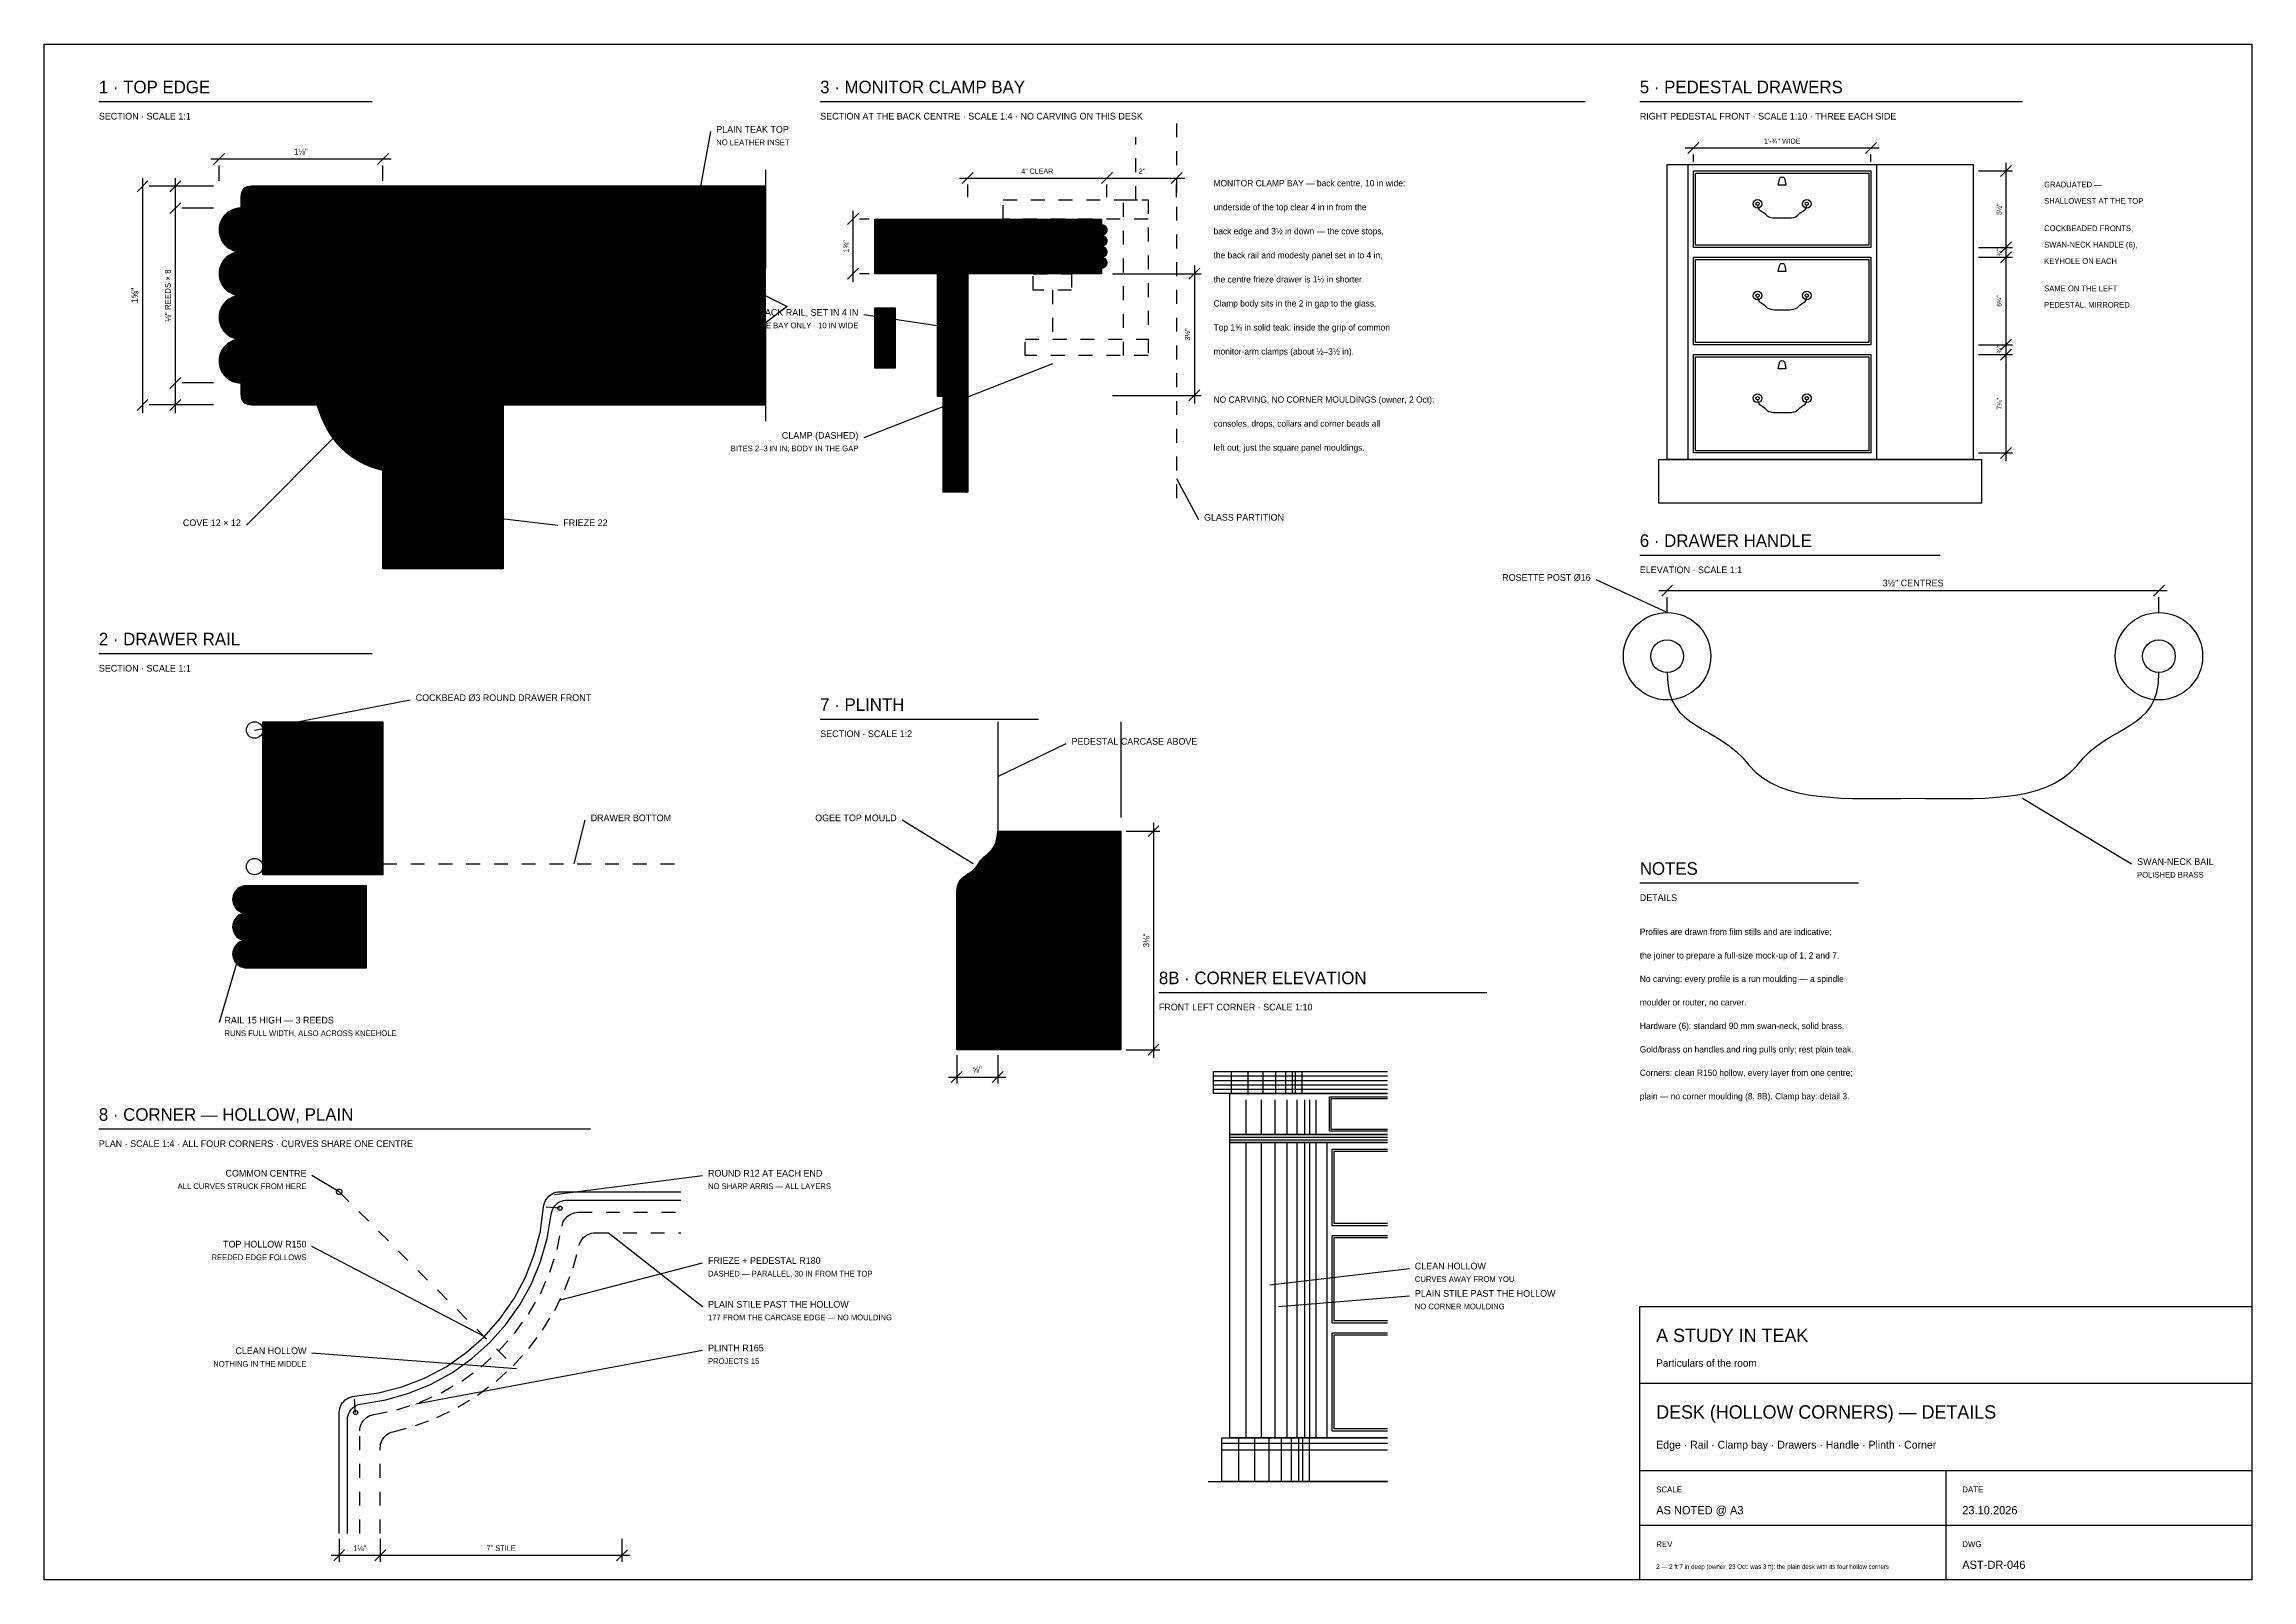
# Model space of a CAD drawing. Header units: inches. Extents: x 0.3 to 16.2, y 0.3 to 11.4.
import ezdxf
from ezdxf.enums import TextEntityAlignment as Align

# ---------------------------------------------------------------- set-up
doc = ezdxf.new("R2010")
doc.units = ezdxf.units.IN
doc.header["$LTSCALE"] = 0.009843
doc.header["$MEASUREMENT"] = 0
doc.linetypes.add('DASHED', pattern=[0.6, 0.5, -0.1])
for name, color, linetype in [('GEOMETRY', 7, 'Continuous'), ('HATCH', 8, 'Continuous'), ('TEXT', 7, 'Continuous')]:
    doc.layers.add(name, color=color, linetype=linetype)

msp = doc.modelspace()

# ---------------------------------------------------------------- hatches: boundary and pattern name
at = {"layer": 'HATCH'}
h = msp.add_hatch(dxfattribs=at)
h.set_pattern_fill('ANSI31', scale=0.01574803)
h.paths.add_polyline_path([(5.512, 10.354), (1.811, 10.354), (1.777, 10.349), (1.752, 10.335), (1.737, 10.31), (1.732, 10.276), (1.732, 10.197), (1.712, 10.195), (1.692, 10.191), (1.672, 10.185), (1.654, 10.176), (1.636, 10.164), (1.621, 10.151), (1.607, 10.135), (1.596, 10.118), (1.587, 10.1), (1.58, 10.08), (1.576, 10.06), (1.575, 10.039), (1.576, 10.019), (1.58, 9.999), (1.587, 9.979), (1.596, 9.961), (1.607, 9.943), (1.621, 9.928), (1.636, 9.914), (1.654, 9.903), (1.672, 9.894), (1.692, 9.887), (1.712, 9.883), (1.732, 9.882), (1.712, 9.881), (1.692, 9.877), (1.672, 9.87), (1.654, 9.861), (1.636, 9.849), (1.621, 9.836), (1.607, 9.82), (1.596, 9.803), (1.587, 9.785), (1.58, 9.765), (1.576, 9.745), (1.575, 9.724), (1.576, 9.704), (1.58, 9.684), (1.587, 9.664), (1.596, 9.646), (1.607, 9.629), (1.621, 9.613), (1.636, 9.599), (1.654, 9.588), (1.672, 9.579), (1.692, 9.572), (1.712, 9.568), (1.732, 9.567), (1.712, 9.566), (1.692, 9.562), (1.672, 9.555), (1.654, 9.546), (1.636, 9.534), (1.621, 9.521), (1.607, 9.505), (1.596, 9.488), (1.587, 9.47), (1.58, 9.45), (1.576, 9.43), (1.575, 9.409), (1.576, 9.389), (1.58, 9.369), (1.587, 9.349), (1.596, 9.331), (1.607, 9.314), (1.621, 9.298), (1.636, 9.285), (1.654, 9.273), (1.672, 9.264), (1.692, 9.257), (1.712, 9.253), (1.732, 9.252), (1.712, 9.251), (1.692, 9.247), (1.672, 9.24), (1.654, 9.231), (1.636, 9.219), (1.621, 9.206), (1.607, 9.19), (1.596, 9.173), (1.587, 9.155), (1.58, 9.135), (1.576, 9.115), (1.575, 9.094), (1.576, 9.074), (1.58, 9.054), (1.587, 9.034), (1.596, 9.016), (1.607, 8.999), (1.621, 8.983), (1.636, 8.97), (1.654, 8.958), (1.672, 8.949), (1.692, 8.942), (1.712, 8.938), (1.732, 8.937), (1.732, 8.858), (1.737, 8.824), (1.752, 8.799), (1.777, 8.784), (1.811, 8.78), (5.512, 8.78)])
h = msp.add_hatch(dxfattribs=at)
h.set_pattern_fill('ANSI31', scale=0.01574803)
h.paths.add_polyline_path([(6.299, 10.118), (7.933, 10.118), (7.933, 10.079), (7.938, 10.078), (7.943, 10.077), (7.948, 10.076), (7.953, 10.073), (7.957, 10.071), (7.961, 10.067), (7.964, 10.063), (7.967, 10.059), (7.969, 10.054), (7.971, 10.05), (7.972, 10.045), (7.972, 10.039), (7.972, 10.034), (7.971, 10.029), (7.969, 10.024), (7.967, 10.02), (7.964, 10.015), (7.961, 10.012), (7.957, 10.008), (7.953, 10.005), (7.948, 10.003), (7.943, 10.001), (7.938, 10), (7.933, 10), (7.938, 10), (7.943, 9.999), (7.948, 9.997), (7.953, 9.995), (7.957, 9.992), (7.961, 9.988), (7.964, 9.985), (7.967, 9.98), (7.969, 9.976), (7.971, 9.971), (7.972, 9.966), (7.972, 9.961), (7.972, 9.955), (7.971, 9.95), (7.969, 9.946), (7.967, 9.941), (7.964, 9.937), (7.961, 9.933), (7.957, 9.929), (7.953, 9.927), (7.948, 9.924), (7.943, 9.923), (7.938, 9.922), (7.933, 9.921), (7.938, 9.921), (7.943, 9.92), (7.948, 9.918), (7.953, 9.916), (7.957, 9.913), (7.961, 9.91), (7.964, 9.906), (7.967, 9.902), (7.969, 9.897), (7.971, 9.892), (7.972, 9.887), (7.972, 9.882), (7.972, 9.877), (7.971, 9.872), (7.969, 9.867), (7.967, 9.862), (7.964, 9.858), (7.961, 9.854), (7.957, 9.851), (7.953, 9.848), (7.948, 9.846), (7.943, 9.844), (7.938, 9.843), (7.933, 9.843), (7.938, 9.842), (7.943, 9.841), (7.948, 9.84), (7.953, 9.837), (7.957, 9.834), (7.961, 9.831), (7.964, 9.827), (7.967, 9.823), (7.969, 9.818), (7.971, 9.813), (7.972, 9.808), (7.972, 9.803), (7.972, 9.798), (7.971, 9.793), (7.969, 9.788), (7.967, 9.783), (7.964, 9.779), (7.961, 9.775), (7.957, 9.772), (7.953, 9.769), (7.948, 9.767), (7.943, 9.765), (7.938, 9.764), (7.933, 9.764), (7.933, 9.724), (6.299, 9.724), (6.299, 10.118)])
h = msp.add_hatch(dxfattribs=at)
h.set_pattern_fill('ANSI31', scale=0.01574803)
h.paths.add_polyline_path([(6.752, 9.724), (6.969, 9.724), (6.969, 8.839), (6.752, 8.839), (6.752, 9.724)])
h = msp.add_hatch(dxfattribs=at)
h.set_pattern_fill('ANSI31', scale=0.01574803)
h.paths.add_polyline_path([(6.299, 9.478), (6.447, 9.478), (6.447, 9.045), (6.299, 9.045), (6.299, 9.478)])
h = msp.add_hatch(dxfattribs=at)
h.set_pattern_fill('ANSI31', scale=0.01574803)
h.paths.add_polyline_path([(2.283, 8.78), (2.756, 8.78), (2.756, 8.307), (2.594, 8.366), (2.461, 8.465), (2.357, 8.602), (2.283, 8.78)])
h = msp.add_hatch(dxfattribs=at)
h.set_pattern_fill('ANSI31', scale=0.01574803)
h.paths.add_polyline_path([(2.756, 8.78), (3.622, 8.78), (3.622, 7.598), (2.756, 7.598), (2.756, 8.78)])
h = msp.add_hatch(dxfattribs=at)
h.set_pattern_fill('ANSI31', scale=0.01574803)
h.paths.add_polyline_path([(6.791, 8.839), (6.969, 8.839), (6.969, 8.15), (6.791, 8.15), (6.791, 8.839)])
h = msp.add_hatch(dxfattribs=at)
h.set_pattern_fill('ANSI31', scale=0.01574803)
h.paths.add_polyline_path([(1.89, 6.496), (2.756, 6.496), (2.756, 5.394), (1.89, 5.394), (1.89, 6.496)])
h = msp.add_hatch(dxfattribs=at)
h.set_pattern_fill('ANSI31', scale=0.01574803)
h.paths.add_polyline_path([(7.185, 5.709), (8.071, 5.709), (8.071, 4.134), (6.89, 4.134), (6.89, 5.276), (6.909, 5.345), (6.954, 5.389), (7.006, 5.425), (7.047, 5.472), (7.085, 5.52), (7.131, 5.561), (7.169, 5.616), (7.185, 5.709)])
h = msp.add_hatch(dxfattribs=at)
h.set_pattern_fill('ANSI31', scale=0.01574803)
h.paths.add_polyline_path([(1.772, 5.315), (1.759, 5.314), (1.746, 5.312), (1.734, 5.307), (1.722, 5.302), (1.712, 5.295), (1.702, 5.286), (1.694, 5.276), (1.686, 5.266), (1.681, 5.254), (1.677, 5.242), (1.674, 5.229), (1.673, 5.217), (1.674, 5.204), (1.677, 5.191), (1.681, 5.179), (1.686, 5.167), (1.694, 5.157), (1.702, 5.147), (1.712, 5.138), (1.722, 5.131), (1.734, 5.126), (1.746, 5.121), (1.759, 5.119), (1.772, 5.118), (1.759, 5.117), (1.746, 5.115), (1.734, 5.111), (1.722, 5.105), (1.712, 5.098), (1.702, 5.089), (1.694, 5.08), (1.686, 5.069), (1.681, 5.057), (1.677, 5.045), (1.674, 5.033), (1.673, 5.02), (1.674, 5.007), (1.677, 4.994), (1.681, 4.982), (1.686, 4.97), (1.694, 4.96), (1.702, 4.95), (1.712, 4.942), (1.722, 4.934), (1.734, 4.929), (1.746, 4.925), (1.759, 4.922), (1.772, 4.921), (1.759, 4.92), (1.746, 4.918), (1.734, 4.914), (1.722, 4.908), (1.712, 4.901), (1.702, 4.892), (1.694, 4.883), (1.686, 4.872), (1.681, 4.86), (1.677, 4.848), (1.674, 4.836), (1.673, 4.823), (1.674, 4.81), (1.677, 4.797), (1.681, 4.785), (1.686, 4.774), (1.694, 4.763), (1.702, 4.753), (1.712, 4.745), (1.722, 4.738), (1.734, 4.732), (1.746, 4.728), (1.759, 4.725), (1.772, 4.724), (2.638, 4.724), (2.638, 5.315), (1.772, 5.315)])

# ---------------------------------------------------------------- linework, layer by layer
at = {"layer": 'GEOMETRY'}
for p, q in [((0.709, 10.965), (2.677, 10.965)), ((5.906, 10.965), (11.417, 10.965)), ((11.811, 10.965), (14.567, 10.965)), ((5.039, 10.315), (5.118, 10.748)), ((12.157, 10.591), (12.236, 10.669)), ((13.437, 10.591), (13.516, 10.669)), ((1.516, 10.551), (2.815, 10.551)), ((1.535, 10.512), (1.614, 10.591)), ((1.575, 10.394), (1.575, 10.504)), ((2.717, 10.512), (2.795, 10.591)), ((2.756, 10.394), (2.756, 10.504)), ((12.138, 10.63), (13.535, 10.63)), ((12.157, 10.512), (12.157, 8.386)), ((12.197, 10.531), (12.197, 10.583)), ((13.476, 10.531), (13.476, 10.583)), ((13.516, 10.512), (13.516, 8.386)), ((14.409, 10.425), (14.488, 10.504)), ((14.449, 10.524), (14.449, 8.374)), ((0.984, 10.315), (1.063, 10.394)), ((1.024, 10.413), (1.024, 8.72)), ((1.535, 10.354), (1.071, 10.354)), ((1.22, 10.315), (1.299, 10.394)), ((1.26, 10.413), (1.26, 8.72)), ((1.535, 10.354), (1.307, 10.354)), ((6.909, 10.413), (8.533, 10.413)), ((6.929, 10.374), (7.008, 10.453)), ((6.969, 10.276), (6.969, 10.366)), ((7.933, 10.374), (8.012, 10.453)), ((7.972, 10.276), (7.972, 10.366)), ((8.435, 10.374), (8.514, 10.453)), ((8.474, 10.276), (8.474, 10.366)), ((14.252, 10.465), (14.496, 10.465)), ((1.22, 10.157), (1.299, 10.236)), ((1.535, 10.197), (1.307, 10.197)), ((6.102, 10.079), (6.181, 10.157)), ((6.142, 10.177), (6.142, 9.665)), ((6.26, 10.118), (6.189, 10.118)), ((14.252, 9.913), (14.496, 9.913)), ((14.409, 9.874), (14.488, 9.953)), ((14.409, 9.803), (14.488, 9.882)), ((6.102, 9.685), (6.181, 9.764)), ((6.26, 9.724), (6.189, 9.724)), ((8.012, 9.724), (8.65, 9.724)), ((8.563, 9.685), (8.642, 9.764)), ((8.602, 9.783), (8.602, 8.789)), ((14.252, 9.843), (14.496, 9.843)), ((6.86, 9.331), (6.22, 9.429)), ((14.409, 9.173), (14.488, 9.252)), ((7.579, 9.075), (6.22, 8.543)), ((14.252, 9.213), (14.496, 9.213)), ((14.252, 9.142), (14.496, 9.142)), ((14.409, 9.102), (14.488, 9.181)), ((1.22, 8.898), (1.299, 8.976)), ((1.535, 8.937), (1.307, 8.937)), ((0.984, 8.74), (1.063, 8.819)), ((1.535, 8.78), (1.071, 8.78)), ((1.22, 8.74), (1.299, 8.819)), ((1.535, 8.78), (1.307, 8.78)), ((8.012, 8.848), (8.65, 8.848)), ((8.563, 8.809), (8.642, 8.888)), ((2.441, 8.583), (1.772, 7.913)), ((14.252, 8.433), (14.496, 8.433)), ((14.409, 8.394), (14.488, 8.472)), ((8.474, 8.248), (8.632, 7.953)), ((3.346, 7.992), (4.016, 7.913)), ((11.811, 7.697), (13.976, 7.697)), ((12.008, 7.283), (11.496, 7.52)), ((11.969, 7.402), (12.047, 7.48)), ((15.512, 7.402), (15.591, 7.48)), ((11.949, 7.441), (15.61, 7.441)), ((12.008, 7.283), (12.008, 7.394)), ((15.551, 7.283), (15.551, 7.394)), ((0.709, 6.988), (2.677, 6.988)), ((1.831, 6.437), (2.953, 6.654)), ((5.906, 6.516), (7.48, 6.516)), ((7.185, 6.102), (7.677, 6.339)), ((14.567, 5.945), (15.354, 5.472)), ((4.134, 5.472), (4.213, 5.787)), ((7.008, 5.472), (6.496, 5.787)), ((8.268, 5.669), (8.346, 5.748)), ((8.307, 5.768), (8.307, 4.075)), ((8.11, 5.709), (8.354, 5.709)), ((11.811, 5.335), (13.386, 5.335)), ((1.772, 5), (1.575, 4.331)), ((8.346, 4.547), (10.709, 4.547)), ((8.268, 4.094), (8.346, 4.173)), ((6.85, 3.898), (6.929, 3.976)), ((6.89, 4.094), (6.89, 3.89)), ((7.146, 3.898), (7.224, 3.976)), ((7.185, 4.094), (7.185, 3.89)), ((8.11, 4.134), (8.354, 4.134)), ((6.831, 3.937), (7.244, 3.937)), ((0.709, 3.563), (4.252, 3.563)), ((2.441, 3.11), (2.244, 3.228)), ((3.992, 3.091), (5.059, 3.228)), ((3.485, 2.067), (2.244, 2.717)), ((4.38, 2.815), (5.059, 2.283)), ((4.035, 2.331), (5.059, 2.598)), ((9.146, 2.441), (10.151, 2.559)), ((9.207, 2.283), (10.151, 2.362)), ((3.717, 1.835), (2.244, 1.949)), ((2.993, 1.584), (5.059, 1.969)), ((11.811, 1.732), (16.22, 1.732)), ((8.701, 1.024), (9.994, 1.024)), ((11.811, 1.102), (16.22, 1.102)), ((14.016, 1.102), (14.016, 0.315)), ((11.811, 0.709), (16.22, 0.709)), ((2.382, 0.492), (4.537, 0.492)), ((2.402, 0.453), (2.48, 0.531)), ((2.441, 0.61), (2.441, 0.445)), ((2.697, 0.453), (2.776, 0.531)), ((2.736, 0.61), (2.736, 0.445)), ((4.439, 0.453), (4.518, 0.531)), ((4.478, 0.61), (4.478, 0.445))]:
    msp.add_line(p, q, dxfattribs=at)
at = {"layer": 'GEOMETRY', "linetype": 'DASHED'}
for p, q in [((8.179, 10.256), (8.179, 10.709)), ((8.474, 10.807), (8.474, 8.051)), ((7.579, 9.606), (7.579, 9.252))]:
    msp.add_line(p, q, dxfattribs=at)
at = {"layer": 'GEOMETRY'}
for points in [[(0.315, 11.378), (16.22, 11.378), (16.22, 0.315), (0.315, 0.315), (0.315, 11.378)], [(12.008, 10.512), (14.213, 10.512), (14.213, 8.386), (12.008, 8.386), (12.008, 10.512)], [(5.512, 10.354), (1.811, 10.354)], [(5.512, 10.472), (5.512, 9.764), (5.354, 9.646), (5.669, 9.488), (5.512, 9.37), (5.512, 8.661)], [(12.197, 10.465), (13.476, 10.465), (13.476, 9.913), (12.197, 9.913), (12.197, 10.465)], [(12.213, 10.449), (13.461, 10.449), (13.461, 9.929), (12.213, 9.929), (12.213, 10.449)], [(12.856, 10.402), (12.864, 10.362), (12.809, 10.362), (12.817, 10.402)], [(1.732, 10.276), (1.732, 10.197)], [(6.299, 10.118), (7.933, 10.118), (7.933, 10.079)], [(7.933, 9.764), (7.933, 9.724), (6.299, 9.724), (6.299, 10.118)], [(6.752, 9.724), (6.969, 9.724), (6.969, 8.839), (6.752, 8.839), (6.752, 9.724)], [(12.197, 9.843), (13.476, 9.843), (13.476, 9.213), (12.197, 9.213), (12.197, 9.843)], [(12.213, 9.827), (13.461, 9.827), (13.461, 9.228), (12.213, 9.228), (12.213, 9.827)], [(12.856, 9.78), (12.864, 9.74), (12.809, 9.74), (12.817, 9.78)], [(6.299, 9.478), (6.447, 9.478), (6.447, 9.045), (6.299, 9.045), (6.299, 9.478)], [(12.197, 9.142), (13.476, 9.142), (13.476, 8.433), (12.197, 8.433), (12.197, 9.142)], [(12.213, 9.126), (13.461, 9.126), (13.461, 8.449), (12.213, 8.449), (12.213, 9.126)], [(12.856, 9.079), (12.864, 9.039), (12.809, 9.039), (12.817, 9.079)], [(1.732, 8.937), (1.732, 8.858)], [(1.811, 8.78), (5.512, 8.78)], [(2.283, 8.78), (2.756, 8.78), (2.756, 8.307)], [(2.756, 8.78), (3.622, 8.78), (3.622, 7.598), (2.756, 7.598), (2.756, 8.78)], [(6.791, 8.839), (6.969, 8.839), (6.969, 8.15), (6.791, 8.15), (6.791, 8.839)], [(11.949, 8.386), (14.272, 8.386), (14.272, 8.071), (11.949, 8.071), (11.949, 8.386)], [(1.89, 6.496), (2.756, 6.496), (2.756, 5.394), (1.89, 5.394), (1.89, 6.496)], [(7.185, 6.496), (7.185, 5.709)], [(8.071, 6.496), (8.071, 5.807)], [(7.185, 5.709), (8.071, 5.709), (8.071, 4.134), (6.89, 4.134), (6.89, 5.276)], [(1.772, 4.724), (2.638, 4.724), (2.638, 5.315), (1.772, 5.315)], [(8.74, 3.976), (9.994, 3.976)], [(9.994, 3.819), (8.74, 3.819), (8.74, 3.976)], [(8.867, 3.976), (8.867, 3.819)], [(8.986, 3.976), (8.986, 3.819)], [(9.094, 3.976), (9.094, 3.819)], [(9.186, 3.976), (9.186, 3.819)], [(9.258, 3.976), (9.258, 3.819)], [(9.306, 3.976), (9.306, 3.819)], [(9.329, 3.976), (9.329, 3.819)], [(9.376, 3.976), (9.376, 3.819)], [(8.74, 3.945), (9.994, 3.945)], [(8.74, 3.913), (9.994, 3.913)], [(8.74, 3.882), (9.994, 3.882)], [(8.74, 3.85), (9.994, 3.85)], [(8.858, 3.819), (9.994, 3.819)], [(9.994, 3.524), (8.858, 3.524), (8.858, 3.819)], [(8.972, 3.772), (8.972, 3.524)], [(9.082, 3.772), (9.082, 3.524)], [(9.182, 3.772), (9.182, 3.524)], [(9.269, 3.772), (9.269, 3.524)], [(9.341, 3.772), (9.341, 3.524)], [(9.396, 3.772), (9.396, 3.524)], [(9.432, 3.772), (9.432, 3.524)], [(9.478, 3.772), (9.478, 3.524)], [(9.575, 3.795), (9.994, 3.795)], [(9.994, 3.547), (9.575, 3.547), (9.575, 3.795)], [(9.587, 3.783), (9.994, 3.783)], [(9.994, 3.559), (9.587, 3.559), (9.587, 3.783)], [(8.858, 3.524), (9.994, 3.524)], [(9.994, 3.465), (8.858, 3.465), (8.858, 3.524)], [(8.858, 3.504), (9.994, 3.504)], [(8.858, 3.484), (9.994, 3.484)], [(8.858, 3.465), (9.994, 3.465)], [(9.994, 1.339), (8.858, 1.339), (8.858, 3.465)], [(8.972, 3.465), (8.972, 1.339)], [(9.082, 3.465), (9.082, 1.339)], [(9.182, 3.465), (9.182, 1.339)], [(9.269, 3.465), (9.269, 1.339)], [(9.341, 3.465), (9.341, 1.339)], [(9.396, 3.465), (9.396, 1.339)], [(9.432, 3.465), (9.432, 1.339)], [(9.478, 3.465), (9.478, 1.339)], [(9.555, 3.465), (9.555, 1.339)], [(9.594, 3.417), (9.994, 3.417)], [(9.994, 2.866), (9.594, 2.866), (9.594, 3.417)], [(9.61, 3.402), (9.994, 3.402)], [(9.994, 2.882), (9.61, 2.882), (9.61, 3.402)], [(2.461, 3.11), (2.46, 3.108), (2.46, 3.105), (2.459, 3.103), (2.458, 3.1), (2.457, 3.098), (2.455, 3.096), (2.453, 3.095), (2.451, 3.093), (2.448, 3.092), (2.446, 3.091), (2.444, 3.091), (2.441, 3.091), (2.438, 3.091), (2.436, 3.091), (2.433, 3.092), (2.431, 3.093), (2.429, 3.095), (2.427, 3.096), (2.425, 3.098), (2.424, 3.1), (2.423, 3.103), (2.422, 3.105), (2.421, 3.108), (2.421, 3.11), (2.421, 3.113), (2.422, 3.115), (2.423, 3.118), (2.424, 3.12), (2.425, 3.122), (2.427, 3.124), (2.429, 3.126), (2.431, 3.127), (2.433, 3.128), (2.436, 3.129), (2.438, 3.13), (2.441, 3.13), (2.444, 3.13), (2.446, 3.129), (2.448, 3.128), (2.451, 3.127), (2.453, 3.126), (2.455, 3.124), (2.457, 3.122), (2.458, 3.12), (2.459, 3.118), (2.46, 3.115), (2.46, 3.113), (2.461, 3.11)], [(2.441, 1.52), (2.442, 1.535), (2.445, 1.549), (2.449, 1.563), (2.455, 1.577), (2.463, 1.589), (2.473, 1.6), (2.483, 1.611), (2.495, 1.619), (2.508, 1.627), (2.522, 1.632), (2.536, 1.636), (2.55, 1.638), (2.724, 1.661), (2.893, 1.705), (3.056, 1.768), (3.211, 1.85), (3.354, 1.95), (3.485, 2.066), (3.601, 2.197), (3.701, 2.341), (3.783, 2.495), (3.846, 2.658), (3.89, 2.827), (3.913, 3.001), (3.915, 3.015), (3.919, 3.03), (3.925, 3.043), (3.932, 3.056), (3.941, 3.068), (3.951, 3.079), (3.962, 3.088), (3.975, 3.096), (3.988, 3.102), (4.002, 3.107), (4.016, 3.109), (4.031, 3.11), (4.902, 3.11)], [(2.5, 1.466), (2.501, 1.481), (2.503, 1.495), (2.508, 1.508), (2.514, 1.522), (2.521, 1.534), (2.53, 1.545), (2.54, 1.555), (2.552, 1.564), (2.564, 1.571), (2.577, 1.577), (2.591, 1.581), (2.605, 1.584), (2.777, 1.612), (2.943, 1.659), (3.104, 1.725), (3.256, 1.809), (3.397, 1.909), (3.527, 2.025), (3.642, 2.154), (3.742, 2.295), (3.826, 2.448), (3.892, 2.608), (3.939, 2.774), (3.968, 2.946), (3.97, 2.96), (3.974, 2.974), (3.98, 2.987), (3.987, 2.999), (3.996, 3.011), (4.006, 3.021), (4.017, 3.03), (4.03, 3.037), (4.043, 3.043), (4.056, 3.048), (4.071, 3.05), (4.085, 3.051), (4.902, 3.051)], [(4.046, 2.992), (4.046, 2.99), (4.045, 2.988), (4.045, 2.986), (4.044, 2.985), (4.043, 2.983), (4.041, 2.982), (4.04, 2.98), (4.038, 2.979), (4.037, 2.978), (4.035, 2.978), (4.033, 2.977), (4.031, 2.977), (4.029, 2.977), (4.027, 2.978), (4.025, 2.978), (4.024, 2.979), (4.022, 2.98), (4.021, 2.982), (4.019, 2.983), (4.018, 2.985), (4.017, 2.986), (4.017, 2.988), (4.016, 2.99), (4.016, 2.992), (4.016, 2.994), (4.017, 2.996), (4.017, 2.998), (4.018, 3), (4.019, 3.001), (4.021, 3.003), (4.022, 3.004), (4.024, 3.005), (4.025, 3.006), (4.027, 3.006), (4.029, 3.007), (4.031, 3.007), (4.033, 3.007), (4.035, 3.006), (4.037, 3.006), (4.038, 3.005), (4.04, 3.004), (4.041, 3.003), (4.043, 3.001), (4.044, 3), (4.045, 2.998), (4.045, 2.996), (4.046, 2.994), (4.046, 2.992)], [(9.594, 2.795), (9.994, 2.795)], [(9.994, 2.165), (9.594, 2.165), (9.594, 2.795)], [(9.61, 2.78), (9.994, 2.78)], [(9.994, 2.181), (9.61, 2.181), (9.61, 2.78)], [(11.811, 2.283), (16.22, 2.283), (16.22, 0.315), (11.811, 0.315), (11.811, 2.283)], [(9.594, 2.094), (9.994, 2.094)], [(9.994, 1.386), (9.594, 1.386), (9.594, 2.094)], [(9.61, 2.079), (9.994, 2.079)], [(9.994, 1.402), (9.61, 1.402), (9.61, 2.079)], [(2.441, 0.65), (2.441, 1.52)], [(2.5, 0.65), (2.5, 1.466)], [(2.574, 1.52), (2.574, 1.518), (2.573, 1.516), (2.573, 1.515), (2.572, 1.513), (2.571, 1.511), (2.569, 1.51), (2.568, 1.508), (2.566, 1.507), (2.565, 1.507), (2.563, 1.506), (2.561, 1.506), (2.559, 1.505), (2.557, 1.506), (2.555, 1.506), (2.553, 1.507), (2.552, 1.507), (2.55, 1.508), (2.549, 1.51), (2.547, 1.511), (2.546, 1.513), (2.545, 1.515), (2.545, 1.516), (2.544, 1.518), (2.544, 1.52), (2.544, 1.522), (2.545, 1.524), (2.545, 1.526), (2.546, 1.528), (2.547, 1.529), (2.549, 1.531), (2.55, 1.532), (2.552, 1.533), (2.553, 1.534), (2.555, 1.534), (2.557, 1.535), (2.559, 1.535), (2.561, 1.535), (2.563, 1.534), (2.565, 1.534), (2.566, 1.533), (2.568, 1.532), (2.569, 1.531), (2.571, 1.529), (2.572, 1.528), (2.573, 1.526), (2.573, 1.524), (2.574, 1.522), (2.574, 1.52)], [(8.799, 1.339), (9.994, 1.339)], [(9.994, 1.024), (8.799, 1.024), (8.799, 1.339)], [(8.799, 1.299), (9.994, 1.299)], [(8.919, 1.339), (8.919, 1.024)], [(9.034, 1.339), (9.034, 1.024)], [(9.138, 1.339), (9.138, 1.024)], [(9.228, 1.339), (9.228, 1.024)], [(9.3, 1.339), (9.3, 1.024)], [(9.352, 1.339), (9.352, 1.024)], [(9.382, 1.339), (9.382, 1.024)], [(9.429, 1.339), (9.429, 1.024)], [(8.799, 1.252), (9.994, 1.252)]]:
    msp.add_lwpolyline(points, dxfattribs=at)
at = {"layer": 'GEOMETRY', "linetype": 'DASHED'}
for points in [[(7.224, 10.256), (8.268, 10.256), (8.268, 10.118), (7.224, 10.118), (7.224, 10.256)], [(8.091, 10.256), (8.268, 10.256), (8.268, 9.134), (8.091, 9.134), (8.091, 10.256)], [(7.441, 9.724), (7.717, 9.724), (7.717, 9.606), (7.441, 9.606), (7.441, 9.724)], [(7.382, 9.252), (8.268, 9.252), (8.268, 9.134), (7.382, 9.134), (7.382, 9.252)], [(2.756, 5.472), (4.921, 5.472)], [(2.441, 3.11), (3.694, 1.858)], [(2.589, 1.388), (2.589, 1.402), (2.592, 1.416), (2.596, 1.429), (2.602, 1.442), (2.609, 1.454), (2.617, 1.465), (2.627, 1.475), (2.638, 1.484), (2.649, 1.492), (2.662, 1.498), (2.675, 1.502), (2.689, 1.505), (2.856, 1.54), (3.019, 1.593), (3.175, 1.662), (3.324, 1.747), (3.462, 1.848), (3.589, 1.962), (3.704, 2.089), (3.804, 2.228), (3.89, 2.376), (3.959, 2.532), (4.011, 2.695), (4.046, 2.863), (4.049, 2.876), (4.053, 2.889), (4.059, 2.902), (4.067, 2.914), (4.076, 2.924), (4.086, 2.934), (4.097, 2.943), (4.109, 2.95), (4.122, 2.955), (4.135, 2.959), (4.149, 2.962), (4.163, 2.963), (4.902, 2.963)], [(4.031, 2.992), (3.913, 3.001)], [(2.736, 1.266), (2.737, 1.28), (2.739, 1.293), (2.743, 1.305), (2.748, 1.318), (2.754, 1.329), (2.762, 1.34), (2.771, 1.35), (2.781, 1.359), (2.792, 1.366), (2.803, 1.373), (2.816, 1.378), (2.829, 1.381), (2.99, 1.426), (3.145, 1.485), (3.295, 1.558), (3.437, 1.645), (3.571, 1.745), (3.694, 1.857), (3.806, 1.981), (3.906, 2.114), (3.993, 2.256), (4.067, 2.406), (4.126, 2.562), (4.17, 2.723), (4.173, 2.735), (4.178, 2.748), (4.185, 2.759), (4.192, 2.77), (4.201, 2.78), (4.211, 2.789), (4.222, 2.797), (4.234, 2.803), (4.246, 2.808), (4.259, 2.812), (4.272, 2.814), (4.285, 2.815), (4.902, 2.815)], [(2.559, 1.52), (2.55, 1.638)], [(2.589, 0.65), (2.589, 1.388)], [(2.736, 0.65), (2.736, 1.266)]]:
    msp.add_lwpolyline(points, dxfattribs=at)
at = {"layer": 'GEOMETRY'}
for centre, radius in [((12.659, 10.228), 0.0315), ((12.659, 10.228), 0.0118), ((13.014, 10.228), 0.0315), ((13.014, 10.228), 0.0118), ((12.659, 9.567), 0.0315), ((12.659, 9.567), 0.0118), ((13.014, 9.567), 0.0315), ((13.014, 9.567), 0.0118), ((12.659, 8.827), 0.0315), ((12.659, 8.827), 0.0118), ((13.014, 8.827), 0.0315), ((13.014, 8.827), 0.0118), ((12.008, 6.969), 0.315), ((15.551, 6.969), 0.315), ((12.008, 6.969), 0.118), ((15.551, 6.969), 0.118), ((1.831, 6.437), 0.0591), ((1.831, 5.453), 0.0591)]:
    msp.add_circle(centre, radius, dxfattribs=at)
for points in [[(1.811, 10.354), (1.759, 10.354), (1.732, 10.328), (1.732, 10.276)], [(12.659, 10.217), (12.659, 10.173), (12.695, 10.181), (12.719, 10.15)], [(12.955, 10.15), (12.978, 10.181), (13.014, 10.173), (13.014, 10.217)], [(12.659, 9.555), (12.659, 9.512), (12.695, 9.52), (12.719, 9.488)], [(12.955, 9.488), (12.978, 9.52), (13.014, 9.512), (13.014, 9.555)], [(1.732, 8.858), (1.732, 8.806), (1.759, 8.78), (1.811, 8.78)], [(2.756, 8.307), (2.52, 8.36), (2.362, 8.517), (2.283, 8.78)], [(12.659, 8.815), (12.659, 8.772), (12.695, 8.78), (12.719, 8.748)], [(12.955, 8.748), (12.978, 8.78), (13.014, 8.772), (13.014, 8.815)], [(12.008, 6.85), (12.008, 6.417), (12.362, 6.496), (12.598, 6.181)], [(14.961, 6.181), (15.197, 6.496), (15.551, 6.417), (15.551, 6.85)]]:
    msp.add_open_spline(points, degree=3, dxfattribs=at)
for points, knots in [([(12.817, 10.402), (12.817, 10.405), (12.818, 10.408), (12.82, 10.411), (12.821, 10.414), (12.824, 10.417), (12.827, 10.419), (12.83, 10.42), (12.833, 10.421), (12.837, 10.421), (12.84, 10.421), (12.843, 10.42), (12.846, 10.419), (12.849, 10.417), (12.852, 10.414), (12.854, 10.411), (12.855, 10.408), (12.856, 10.405), (12.856, 10.402)], [0, 0, 0, 0, 1, 1, 1, 2, 2, 2, 3, 3, 3, 4, 4, 4, 5, 5, 5, 6, 6, 6, 6]), ([(1.732, 10.197), (1.705, 10.197), (1.677, 10.19), (1.654, 10.176), (1.63, 10.162), (1.61, 10.142), (1.596, 10.118), (1.582, 10.094), (1.575, 10.067), (1.575, 10.039), (1.575, 10.012), (1.582, 9.985), (1.596, 9.961), (1.61, 9.937), (1.63, 9.917), (1.654, 9.903), (1.677, 9.889), (1.705, 9.882), (1.732, 9.882)], [0, 0, 0, 0, 1, 1, 1, 2, 2, 2, 3, 3, 3, 4, 4, 4, 5, 5, 5, 6, 6, 6, 6]), ([(7.933, 10.079), (7.94, 10.079), (7.947, 10.077), (7.953, 10.073), (7.959, 10.07), (7.964, 10.065), (7.967, 10.059), (7.971, 10.053), (7.972, 10.046), (7.972, 10.039), (7.972, 10.032), (7.971, 10.026), (7.967, 10.02), (7.964, 10.014), (7.959, 10.009), (7.953, 10.005), (7.947, 10.002), (7.94, 10), (7.933, 10)], [0, 0, 0, 0, 1, 1, 1, 2, 2, 2, 3, 3, 3, 4, 4, 4, 5, 5, 5, 6, 6, 6, 6]), ([(12.719, 10.15), (12.742, 10.122), (12.789, 10.126), (12.837, 10.126), (12.884, 10.126), (12.931, 10.122), (12.955, 10.15)], [0, 0, 0, 0, 1, 1, 1, 2, 2, 2, 2]), ([(1.732, 9.882), (1.705, 9.882), (1.677, 9.875), (1.654, 9.861), (1.63, 9.847), (1.61, 9.827), (1.596, 9.803), (1.582, 9.779), (1.575, 9.752), (1.575, 9.724), (1.575, 9.697), (1.582, 9.67), (1.596, 9.646), (1.61, 9.622), (1.63, 9.602), (1.654, 9.588), (1.677, 9.574), (1.705, 9.567), (1.732, 9.567)], [0, 0, 0, 0, 1, 1, 1, 2, 2, 2, 3, 3, 3, 4, 4, 4, 5, 5, 5, 6, 6, 6, 6]), ([(7.933, 10), (7.94, 10), (7.947, 9.998), (7.953, 9.995), (7.959, 9.991), (7.964, 9.986), (7.967, 9.98), (7.971, 9.974), (7.972, 9.968), (7.972, 9.961), (7.972, 9.954), (7.971, 9.947), (7.967, 9.941), (7.964, 9.935), (7.959, 9.93), (7.953, 9.927), (7.947, 9.923), (7.94, 9.921), (7.933, 9.921)], [0, 0, 0, 0, 1, 1, 1, 2, 2, 2, 3, 3, 3, 4, 4, 4, 5, 5, 5, 6, 6, 6, 6]), ([(7.933, 9.921), (7.94, 9.921), (7.947, 9.919), (7.953, 9.916), (7.959, 9.913), (7.964, 9.908), (7.967, 9.902), (7.971, 9.896), (7.972, 9.889), (7.972, 9.882), (7.972, 9.875), (7.971, 9.868), (7.967, 9.862), (7.964, 9.856), (7.959, 9.851), (7.953, 9.848), (7.947, 9.844), (7.94, 9.843), (7.933, 9.843)], [0, 0, 0, 0, 1, 1, 1, 2, 2, 2, 3, 3, 3, 4, 4, 4, 5, 5, 5, 6, 6, 6, 6]), ([(7.933, 9.843), (7.94, 9.843), (7.947, 9.841), (7.953, 9.837), (7.959, 9.834), (7.964, 9.829), (7.967, 9.823), (7.971, 9.817), (7.972, 9.81), (7.972, 9.803), (7.972, 9.796), (7.971, 9.789), (7.967, 9.783), (7.964, 9.777), (7.959, 9.773), (7.953, 9.769), (7.947, 9.766), (7.94, 9.764), (7.933, 9.764)], [0, 0, 0, 0, 1, 1, 1, 2, 2, 2, 3, 3, 3, 4, 4, 4, 5, 5, 5, 6, 6, 6, 6]), ([(12.817, 9.78), (12.817, 9.783), (12.818, 9.786), (12.82, 9.789), (12.821, 9.792), (12.824, 9.795), (12.827, 9.797), (12.83, 9.798), (12.833, 9.799), (12.837, 9.799), (12.84, 9.799), (12.843, 9.798), (12.846, 9.797), (12.849, 9.795), (12.852, 9.792), (12.854, 9.789), (12.855, 9.786), (12.856, 9.783), (12.856, 9.78)], [0, 0, 0, 0, 1, 1, 1, 2, 2, 2, 3, 3, 3, 4, 4, 4, 5, 5, 5, 6, 6, 6, 6]), ([(1.732, 9.567), (1.705, 9.567), (1.677, 9.56), (1.654, 9.546), (1.63, 9.532), (1.61, 9.512), (1.596, 9.488), (1.582, 9.464), (1.575, 9.437), (1.575, 9.409), (1.575, 9.382), (1.582, 9.355), (1.596, 9.331), (1.61, 9.307), (1.63, 9.287), (1.654, 9.273), (1.677, 9.259), (1.705, 9.252), (1.732, 9.252)], [0, 0, 0, 0, 1, 1, 1, 2, 2, 2, 3, 3, 3, 4, 4, 4, 5, 5, 5, 6, 6, 6, 6]), ([(12.719, 9.488), (12.742, 9.461), (12.789, 9.465), (12.837, 9.465), (12.884, 9.465), (12.931, 9.461), (12.955, 9.488)], [0, 0, 0, 0, 1, 1, 1, 2, 2, 2, 2]), ([(1.732, 9.252), (1.705, 9.252), (1.677, 9.245), (1.654, 9.231), (1.63, 9.217), (1.61, 9.197), (1.596, 9.173), (1.582, 9.149), (1.575, 9.122), (1.575, 9.094), (1.575, 9.067), (1.582, 9.04), (1.596, 9.016), (1.61, 8.992), (1.63, 8.972), (1.654, 8.958), (1.677, 8.944), (1.705, 8.937), (1.732, 8.937)], [0, 0, 0, 0, 1, 1, 1, 2, 2, 2, 3, 3, 3, 4, 4, 4, 5, 5, 5, 6, 6, 6, 6]), ([(12.817, 9.079), (12.817, 9.082), (12.818, 9.086), (12.82, 9.089), (12.821, 9.092), (12.824, 9.094), (12.827, 9.096), (12.83, 9.098), (12.833, 9.098), (12.837, 9.098), (12.84, 9.098), (12.843, 9.098), (12.846, 9.096), (12.849, 9.094), (12.852, 9.092), (12.854, 9.089), (12.855, 9.086), (12.856, 9.082), (12.856, 9.079)], [0, 0, 0, 0, 1, 1, 1, 2, 2, 2, 3, 3, 3, 4, 4, 4, 5, 5, 5, 6, 6, 6, 6]), ([(12.719, 8.748), (12.742, 8.72), (12.789, 8.724), (12.837, 8.724), (12.884, 8.724), (12.931, 8.72), (12.955, 8.748)], [0, 0, 0, 0, 1, 1, 1, 2, 2, 2, 2]), ([(12.598, 6.181), (12.835, 5.906), (13.307, 5.945), (13.78, 5.945), (14.252, 5.945), (14.724, 5.906), (14.961, 6.181)], [0, 0, 0, 0, 1, 1, 1, 2, 2, 2, 2]), ([(6.89, 5.276), (6.89, 5.394), (7.008, 5.394), (7.047, 5.472), (7.087, 5.551), (7.185, 5.551), (7.185, 5.709)], [0, 0, 0, 0, 1, 1, 1, 2, 2, 2, 2]), ([(1.772, 5.315), (1.754, 5.315), (1.737, 5.31), (1.722, 5.302), (1.707, 5.293), (1.695, 5.281), (1.686, 5.266), (1.678, 5.251), (1.673, 5.234), (1.673, 5.217), (1.673, 5.199), (1.678, 5.182), (1.686, 5.167), (1.695, 5.152), (1.707, 5.14), (1.722, 5.131), (1.737, 5.123), (1.754, 5.118), (1.772, 5.118)], [0, 0, 0, 0, 1, 1, 1, 2, 2, 2, 3, 3, 3, 4, 4, 4, 5, 5, 5, 6, 6, 6, 6]), ([(1.772, 5.118), (1.754, 5.118), (1.737, 5.114), (1.722, 5.105), (1.707, 5.096), (1.695, 5.084), (1.686, 5.069), (1.678, 5.054), (1.673, 5.037), (1.673, 5.02), (1.673, 5.002), (1.678, 4.985), (1.686, 4.97), (1.695, 4.956), (1.707, 4.943), (1.722, 4.934), (1.737, 4.926), (1.754, 4.921), (1.772, 4.921)], [0, 0, 0, 0, 1, 1, 1, 2, 2, 2, 3, 3, 3, 4, 4, 4, 5, 5, 5, 6, 6, 6, 6]), ([(1.772, 4.921), (1.754, 4.921), (1.737, 4.917), (1.722, 4.908), (1.707, 4.899), (1.695, 4.887), (1.686, 4.872), (1.678, 4.857), (1.673, 4.84), (1.673, 4.823), (1.673, 4.806), (1.678, 4.789), (1.686, 4.774), (1.695, 4.759), (1.707, 4.746), (1.722, 4.738), (1.737, 4.729), (1.754, 4.724), (1.772, 4.724)], [0, 0, 0, 0, 1, 1, 1, 2, 2, 2, 3, 3, 3, 4, 4, 4, 5, 5, 5, 6, 6, 6, 6])]:
    msp.add_open_spline(points, degree=3, knots=knots, dxfattribs=at)

# ---------------------------------------------------------------- texts
at = {"layer": 'TEXT'}
for s, height, p in [('1 · TOP EDGE', 0.09071, (0.709, 11.024)), ('3 · MONITOR CLAMP BAY', 0.09071, (5.906, 11.024)), ('5 · PEDESTAL DRAWERS', 0.09071, (11.811, 11.024)), ('SECTION · SCALE 1:1', 0.04819, (0.709, 10.835)), ('SECTION AT THE BACK CENTRE · SCALE 1:4 · NO CARVING ON THIS DESK', 0.04819, (5.906, 10.835)), ('RIGHT PEDESTAL FRONT · SCALE 1:10 · THREE EACH SIDE', 0.04819, (11.811, 10.835)), ('NO LEATHER INSET', 0.0411, (5.157, 10.65)), ('PLAIN TEAK TOP', 0.04819, (5.157, 10.74)), ('MONITOR CLAMP BAY — back centre, 10 in wide:', 0.04535, (8.74, 10.354)), ('GRADUATED —', 0.0411, (14.724, 10.346)), ('underside of the top clear 4 in in from the', 0.04535, (8.74, 10.181)), ('SHALLOWEST AT THE TOP', 0.0411, (14.724, 10.228)), ('back edge and 3½ in down — the cove stops,', 0.04535, (8.74, 10.008)), ('COCKBEADED FRONTS,', 0.0411, (14.724, 10.031)), ('the back rail and modesty panel set in to 4 in,', 0.04535, (8.74, 9.835)), ('SWAN-NECK HANDLE (6),', 0.0411, (14.724, 9.913)), ('the centre frieze drawer is 1½ in shorter.', 0.04535, (8.74, 9.661)), ('KEYHOLE ON EACH', 0.0411, (14.724, 9.795)), ('SAME ON THE LEFT', 0.0411, (14.724, 9.598)), ('Clamp body sits in the 2 in gap to the glass.', 0.04535, (8.74, 9.488)), ('PEDESTAL, MIRRORED', 0.0411, (14.724, 9.48)), ('Top 1⅝ in solid teak: inside the grip of common', 0.04535, (8.74, 9.315)), ('monitor-arm clamps (about ½–3½ in).', 0.04535, (8.74, 9.142)), ('NO CARVING, NO CORNER MOULDINGS (owner, 2 Oct):', 0.04535, (8.74, 8.795)), ('consoles, drops, collars and corner beads all', 0.04535, (8.74, 8.622)), ('left out; just the square panel mouldings.', 0.04535, (8.74, 8.449)), ('FRIEZE 22', 0.0482, (4.055, 7.906)), ('GLASS PARTITION', 0.04819, (8.671, 7.945)), ('6 · DRAWER HANDLE', 0.09071, (11.811, 7.756)), ('ELEVATION · SCALE 1:1', 0.04819, (11.811, 7.567)), ('2 · DRAWER RAIL', 0.09071, (0.709, 7.047)), ('SECTION · SCALE 1:1', 0.04819, (0.709, 6.858)), ('COCKBEAD Ø3 ROUND DRAWER FRONT', 0.04819, (2.992, 6.646)), ('7 · PLINTH', 0.0907, (5.906, 6.575)), ('SECTION · SCALE 1:2', 0.04819, (5.906, 6.386)), ('PEDESTAL CARCASE ABOVE', 0.04819, (7.717, 6.331)), ('DRAWER BOTTOM', 0.04819, (4.252, 5.78)), ('NOTES', 0.0907, (11.811, 5.394)), ('SWAN-NECK BAIL', 0.04819, (15.394, 5.465)), ('POLISHED BRASS', 0.0411, (15.394, 5.374)), ('DETAILS', 0.0482, (11.811, 5.205)), ('Profiles are drawn from film stills and are indicative;', 0.04535, (11.811, 4.961)), ('the joiner to prepare a full-size mock-up of 1, 2 and 7.', 0.04535, (11.811, 4.791)), ('8B · CORNER ELEVATION', 0.09071, (8.346, 4.606)), ('No carving: every profile is a run moulding — a spindle', 0.04535, (11.811, 4.622)), ('FRONT LEFT CORNER · SCALE 1:10', 0.04819, (8.346, 4.417)), ('moulder or router, no carver.', 0.04535, (11.811, 4.453)), ('RAIL 15 HIGH — 3 REEDS', 0.04819, (1.614, 4.323)), ('Hardware (6): standard 90 mm swan-neck, solid brass.', 0.04535, (11.811, 4.283)), ('RUNS FULL WIDTH, ALSO ACROSS KNEEHOLE', 0.0411, (1.614, 4.232)), ('Gold/brass on handles and ring pulls only; rest plain teak.', 0.04535, (11.811, 4.114)), ('Corners: clean R150 hollow, every layer from one centre;', 0.04535, (11.811, 3.945)), ('plain — no corner moulding (8, 8B). Clamp bay: detail 3.', 0.04535, (11.811, 3.776)), ('8 · CORNER — HOLLOW, PLAIN', 0.09071, (0.709, 3.622)), ('PLAN · SCALE 1:4 · ALL FOUR CORNERS · CURVES SHARE ONE CENTRE', 0.04819, (0.709, 3.433)), ('ROUND R12 AT EACH END', 0.04819, (5.098, 3.22)), ('NO SHARP ARRIS — ALL LAYERS', 0.0411, (5.098, 3.13)), ('FRIEZE + PEDESTAL R180', 0.04819, (5.098, 2.591)), ('CLEAN HOLLOW', 0.04819, (10.19, 2.551)), ('DASHED — PARALLEL, 30 IN FROM THE TOP', 0.0411, (5.098, 2.5)), ('CURVES AWAY FROM YOU', 0.0411, (10.19, 2.461)), ('PLAIN STILE PAST THE HOLLOW', 0.04819, (10.19, 2.354)), ('PLAIN STILE PAST THE HOLLOW', 0.04819, (5.098, 2.276)), ('NO CORNER MOULDING', 0.0411, (10.19, 2.264)), ('177 FROM THE CARCASE EDGE — NO MOULDING', 0.0411, (5.098, 2.185)), ('A STUDY IN TEAK', 0.09638, (11.929, 2.028)), ('PROJECTS 15', 0.0411, (5.098, 1.87)), ('PLINTH R165', 0.04819, (5.098, 1.961)), ('Particulars of the room', 0.05386, (11.929, 1.85)), ('DESK (HOLLOW CORNERS) — DETAILS', 0.09638, (11.929, 1.476)), ('Edge · Rail · Clamp bay · Drawers · Handle · Plinth · Corner', 0.05669, (11.929, 1.26)), ('SCALE', 0.0425, (11.929, 0.945)), ('DATE', 0.0425, (14.134, 0.945)), ('AS NOTED @ A3', 0.05953, (11.929, 0.787)), ('23.10.2026', 0.0595, (14.134, 0.787)), ('REV', 0.0425, (11.929, 0.551)), ('DWG', 0.0425, (14.134, 0.551)), ('2 — 2 ft 7 in deep (owner, 23 Oct: was 3 ft); the plain desk with its four hollow corners', 0.0321, (11.929, 0.394)), ('AST-DR-046', 0.0595, (14.134, 0.394))]:
    msp.add_text(s, height=height, dxfattribs=at).set_placement(p)
for s, height, p in [('1\'-¾" WIDE', 0.0369, (12.837, 10.661)), ('1⅛"', 0.0425, (2.165, 10.583)), ('4" CLEAR', 0.0369, (7.47, 10.445)), ('2"', 0.0369, (8.224, 10.445)), ('3½" CENTRES', 0.04819, (13.78, 7.472)), ('⅝"', 0.0425, (7.037, 3.969)), ('1⅛"', 0.0397, (2.589, 0.524)), ('7" STILE', 0.0397, (3.607, 0.524))]:
    msp.add_text(s, height=height, dxfattribs=at).set_placement(p, align=Align.CENTER)
for s, height, p in [('5½"', 0.034, (14.417, 10.189)), ('1⅝"', 0.0369, (6.11, 9.921)), ('¾"', 0.034, (14.417, 9.878)), ('⅛" REEDS × 8', 0.04252, (1.228, 9.567)), ('1⅝"', 0.0482, (0.992, 9.567)), ('6¼"', 0.034, (14.417, 9.528)), ('3½"', 0.0369, (8.571, 9.286)), ('¾"', 0.034, (14.417, 9.177)), ('7⅛"', 0.034, (14.417, 8.787)), ('3⅛"', 0.0425, (8.276, 4.921))]:
    msp.add_text(s, height=height, rotation=90, dxfattribs=at).set_placement(p, align=Align.CENTER)
for s, height, p in [('BACK RAIL, SET IN 4 IN', 0.04819, (6.181, 9.421)), ('AT THE BAY ONLY · 10 IN WIDE', 0.0411, (6.181, 9.331)), ('BITES 2–3 IN IN; BODY IN THE GAP', 0.0411, (6.181, 8.445)), ('CLAMP (DASHED)', 0.04819, (6.181, 8.535)), ('COVE 12 × 12', 0.04819, (1.732, 7.906)), ('ROSETTE POST Ø16', 0.04819, (11.457, 7.512)), ('OGEE TOP MOULD', 0.04819, (6.457, 5.78)), ('COMMON CENTRE', 0.04819, (2.205, 3.22)), ('ALL CURVES STRUCK FROM HERE', 0.0411, (2.205, 3.13)), ('TOP HOLLOW R150', 0.04819, (2.205, 2.709)), ('REEDED EDGE FOLLOWS', 0.0411, (2.205, 2.618)), ('CLEAN HOLLOW', 0.04819, (2.205, 1.941)), ('NOTHING IN THE MIDDLE', 0.0411, (2.205, 1.85))]:
    msp.add_text(s, height=height, dxfattribs=at).set_placement(p, align=Align.RIGHT)

doc.saveas('drawing.dxf')
